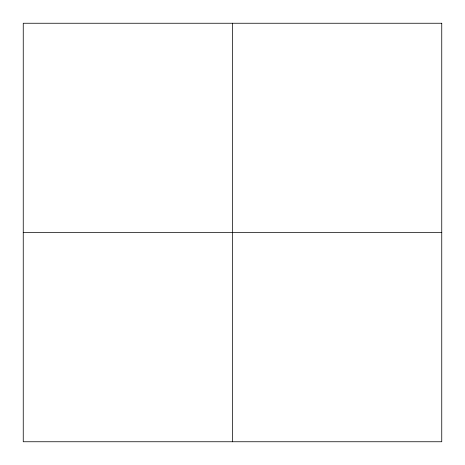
<?xml version="1.0" encoding="UTF-8"?>
<svg xmlns="http://www.w3.org/2000/svg" width="465" height="465" viewBox="0 0 465 465"><rect width="100%" height="100%" fill="white"/><g stroke="black" fill="none" stroke-linecap="round" stroke-linejoin="round"><path stroke-width="0.7" d="M23.25 232.5L441.75 232.5M232.5 23.25L232.5 441.75M441.75 23.25L23.25 23.25L23.25 441.75L441.75 441.75L441.75 23.25"/></g></svg>
